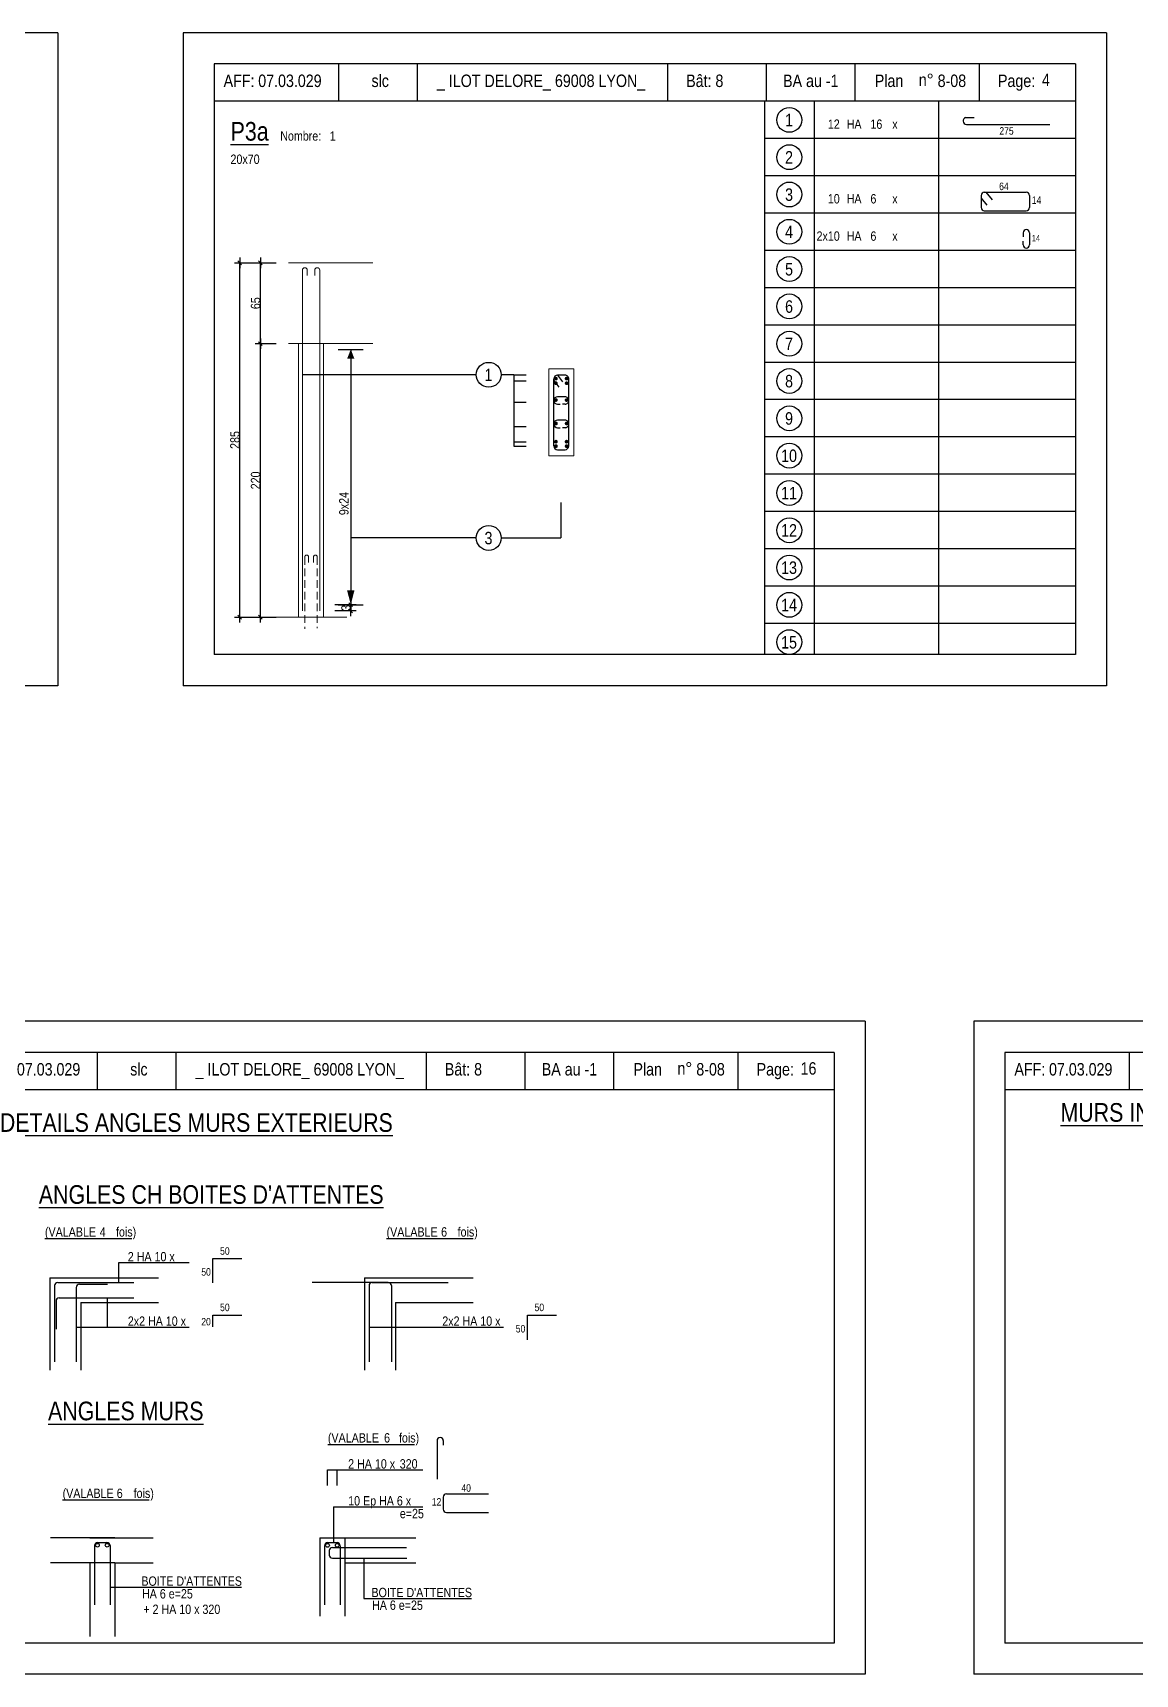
# Model space of a CAD drawing. Header units: metres. Extents: x -9927 to 45032, y -190416 to 12166.
# Drawn here: x 4246 to 6019, y -47614 to -44974 of the extents above; entities that cross this region are included whole.
import ezdxf
from ezdxf.enums import TextEntityAlignment as Align

# ---------------------------------------------------------------- set-up
doc = ezdxf.new("R2010")
doc.units = ezdxf.units.M
doc.header["$PDMODE"] = 65
doc.linetypes.add('CACHE2', pattern=[0.1875, 0.125, -0.0625])
for name, color, linetype in [('01_cote_gen', 4, 'Continuous'), ('01_fenetres', 171, 'Continuous'), ('01_linteaux', 3, 'Continuous'), ('01_sem', 42, 'Continuous'), ('01_texte', 230, 'Continuous'), ('AA_COTES', 2, 'Continuous')]:
    doc.layers.add(name, color=color, linetype=linetype)
doc.styles.add('STYLE2', font='ARIALN.TTF')
doc.dimstyles.new('JB25', dxfattribs={"dimscale": 0.1, "dimtxt": 150, "dimasz": 17, "dimexe": 0.1, "dimexo": 0.1, "dimgap": 0.09, "dimtad": 1, "dimdec": 1, "dimlfac": 0.5, "dimdsep": 46, "dimtxsty": 'STYLE2', "dimblk1": 'BOND_G', "dimblk2": 'BOND_D', "dimsah": 1, "dimcen": 1.5, "dimdle": 0.01, "dimse1": 1, "dimse2": 1, "dimclrd": 4, "dimclre": 2, "dimclrt": 5, "dimadec": 0, "dimazin": 0, "dimtfac": 2.333333, "dimtdec": 1, "dimtix": 1, "dimtmove": 2, "dimatfit": 3, "dimldrblk": 'BOND_G', "dimfxl": 1, "dimtolj": 1, "dimtzin": 0, "dimarcsym": 0})

# ---------------------------------------------------------------- blocks, each defined once
blk = doc.blocks.new('BOND_G')
at = {"layer": 'AA_COTES', "color": 0}
for p, q in [((5, 0), (-5, 0)), ((1.8, 1.8), (-1.8, -1.8)), ((0, -5), (0, 15))]:
    blk.add_line(p, q, dxfattribs=at)
blk = doc.blocks.new('BOND_D')
at = {"layer": 'AA_COTES', "color": 0}
for p, q in [((5, 0), (-5, 0)), ((-1.8, -1.8), (1.8, 1.8)), ((0, 5), (0, -15))]:
    blk.add_line(p, q, dxfattribs=at)
blk = doc.blocks.new('*D477')
at = {"layer": '01_cote_gen', "color": 4, "linetype": 'Continuous', "lineweight": -2, "transparency": 16777216}
blk.add_line((4578.8, -45912.1), (4578.8, -45345.5), dxfattribs=at)
at = {"layer": 'DEFPOINTS', "color": 0, "linetype": 'Continuous', "lineweight": 0, "transparency": 16777216}
for p in [(4578.8, -45343.8), (4713.4, -45343.8), (4673.4, -45913.8)]:
    blk.add_point(p, dxfattribs=at)
at = {"layer": '01_cote_gen', "color": 4, "linetype": 'Continuous', "lineweight": -2, "transparency": 16777216, "xscale": 1.7, "yscale": 1.7, "zscale": 1.7}
for name, p, rotation in [('BOND_D', (4578.8, -45343.8), 90), ('BOND_G', (4578.8, -45913.8), 270)]:
    blk.add_blockref(name, p, dxfattribs=dict(at, rotation=rotation))
at = {"layer": '01_cote_gen', "color": 5, "linetype": 'Continuous', "lineweight": 0, "transparency": 16777216, "insert": (4571.1, -45628.8), "char_height": 15, "attachment_point": 5, "rotation": 90, "style": 'STYLE2'}
blk.add_mtext('\\A1;285', dxfattribs=at)
blk = doc.blocks.new('*D478')
at = {"layer": '01_cote_gen', "color": 4, "linetype": 'Continuous', "lineweight": -2, "transparency": 16777216}
blk.add_line((4612, -45472.1), (4612, -45345.5), dxfattribs=at)
at = {"layer": 'DEFPOINTS', "color": 0, "linetype": 'Continuous', "lineweight": 0, "transparency": 16777216}
for p in [(4612, -45343.8), (4760.2, -45343.8), (4769.2, -45473.8)]:
    blk.add_point(p, dxfattribs=at)
at = {"layer": '01_cote_gen', "color": 4, "linetype": 'Continuous', "lineweight": -2, "transparency": 16777216, "xscale": 1.7, "yscale": 1.7, "zscale": 1.7}
for name, p, rotation in [('BOND_D', (4612, -45343.8), 90), ('BOND_G', (4612, -45473.8), 270)]:
    blk.add_blockref(name, p, dxfattribs=dict(at, rotation=rotation))
at = {"layer": '01_cote_gen', "color": 5, "linetype": 'Continuous', "lineweight": 0, "transparency": 16777216, "insert": (4604.3, -45408.8), "char_height": 15, "attachment_point": 5, "rotation": 90, "style": 'STYLE2'}
blk.add_mtext('\\A1;65', dxfattribs=at)
blk = doc.blocks.new('*D479')
at = {"layer": '01_cote_gen', "color": 4, "linetype": 'Continuous', "lineweight": -2, "transparency": 16777216}
blk.add_line((4612, -45912.1), (4612, -45475.5), dxfattribs=at)
at = {"layer": 'DEFPOINTS', "color": 0, "linetype": 'Continuous', "lineweight": 0, "transparency": 16777216}
for p in [(4612, -45473.8), (4620.5, -45473.8), (4630.1, -45913.8)]:
    blk.add_point(p, dxfattribs=at)
at = {"layer": '01_cote_gen', "color": 4, "linetype": 'Continuous', "lineweight": -2, "transparency": 16777216, "xscale": 1.7, "yscale": 1.7, "zscale": 1.7}
for name, p, rotation in [('BOND_D', (4612, -45473.8), 90), ('BOND_G', (4612, -45913.8), 270)]:
    blk.add_blockref(name, p, dxfattribs=dict(at, rotation=rotation))
at = {"layer": '01_cote_gen', "color": 5, "linetype": 'Continuous', "lineweight": 0, "transparency": 16777216, "insert": (4604.3, -45693.8), "char_height": 15, "attachment_point": 5, "rotation": 90, "style": 'STYLE2'}
blk.add_mtext('\\A1;220', dxfattribs=at)
blk = doc.blocks.new('*D480')
at = {"layer": '01_cote_gen', "color": 4, "linetype": 'Continuous', "lineweight": -2, "transparency": 16777216}
blk.add_line((4757.3, -45895.5), (4757.3, -45902.1), dxfattribs=at)
at = {"layer": 'DEFPOINTS', "color": 0, "linetype": 'Continuous', "lineweight": 0, "transparency": 16777216}
for p in [(4707.4, -45903.8), (4750.5, -45893.8), (4757.3, -45903.8)]:
    blk.add_point(p, dxfattribs=at)
at = {"layer": '01_cote_gen', "color": 4, "linetype": 'Continuous', "lineweight": -2, "transparency": 16777216, "xscale": 1.7, "yscale": 1.7, "zscale": 1.7}
for name, p, rotation in [('BOND_G', (4757.3, -45893.8), 90), ('BOND_D', (4757.3, -45903.8), 270)]:
    blk.add_blockref(name, p, dxfattribs=dict(at, rotation=rotation))
at = {"layer": '01_cote_gen', "color": 5, "linetype": 'Continuous', "lineweight": 0, "transparency": 16777216, "insert": (4749.7, -45898.8), "char_height": 15, "attachment_point": 5, "rotation": 90, "style": 'STYLE2'}
blk.add_mtext('\\A1;3', dxfattribs=at)

msp = doc.modelspace()

# ---------------------------------------------------------------- linework, layer by layer
at = {"layer": '01_cote_gen', "color": 2, "linetype": 'CACHE2', "lineweight": 0, "ltscale": 100}
for p, q in [((4683.45, -45816.82), (4683.45, -45932.39)), ((4689.45, -45816.82), (4689.45, -45825.79)), ((4697.45, -45816.82), (4697.45, -45825.79)), ((4703.45, -45816.82), (4703.45, -45931.53))]:
    msp.add_line(p, q, dxfattribs=at)
for centre in [(4686.45, -45816.82), (4700.45, -45816.82)]:
    msp.add_arc(centre, 3, 0, 180, dxfattribs=at)
at = {"layer": '01_fenetres', "ltscale": 30}
for p, q in [((4537.55, -45023.94), (4537.55, -45973.94)), ((4537.55, -45023.94), (4537.55, -45973.94)), ((4537.55, -45023.94), (4537.55, -45973.94)), ((5922.55, -45023.94), (4537.55, -45023.94)), ((4737.55, -45023.94), (4737.55, -45083.94)), ((4864.04, -45023.94), (4864.04, -45083.94)), ((5266.82, -45023.94), (5266.82, -45083.94)), ((5425.23, -45023.94), (5425.23, -45083.94)), ((5568.42, -45083.94), (5568.42, -45023.94)), ((5768.42, -45083.94), (5768.42, -45023.94)), ((5922.55, -45023.94), (5922.55, -45973.94)), ((5922.55, -45083.94), (4537.55, -45083.94)), ((5922.55, -45973.94), (4537.55, -45973.94)), ((5534.45, -46613.79), (4149.45, -46613.79)), ((4349.45, -46613.79), (4349.45, -46673.79)), ((4475.94, -46613.79), (4475.94, -46673.79)), ((4878.72, -46613.79), (4878.72, -46673.79)), ((5037.13, -46613.79), (5037.13, -46673.79)), ((5180.32, -46673.79), (5180.32, -46613.79)), ((5380.32, -46673.79), (5380.32, -46613.79)), ((5534.45, -46613.79), (5534.45, -47563.79)), ((5809.26, -46613.79), (5809.26, -47563.79)), ((5809.26, -46613.79), (5809.26, -47563.79)), ((5809.26, -46613.79), (5809.26, -47563.79)), ((7194.26, -46613.79), (5809.26, -46613.79)), ((6009.26, -46613.79), (6009.26, -46673.79)), ((5534.45, -46673.79), (4149.45, -46673.79)), ((7194.26, -46673.79), (5809.26, -46673.79)), ((5534.45, -47563.79), (4149.45, -47563.79)), ((7194.26, -47563.79), (5809.26, -47563.79))]:
    msp.add_line(p, q, dxfattribs=at)
at = {"layer": '01_linteaux', "linetype": 'Continuous'}
for p, q in [((5746.09, -45110.19), (5759.83, -45110.19)), ((5747.32, -45121.17), (5881.63, -45121.17)), ((5771, -45235.47), (5771, -45255.08)), ((5771, -45239.6), (5780.19, -45250.94)), ((5776, -45230.47), (5843.58, -45230.47)), ((5778.69, -45230.47), (5788.67, -45242.78)), ((5848.58, -45235.47), (5848.58, -45255.08)), ((5776, -45260.08), (5843.58, -45260.08)), ((5838.58, -45295.47), (5838.58, -45301.84)), ((5848.58, -45295.47), (5848.58, -45315.08)), ((5838.58, -45315.08), (5838.58, -45309.23)), ((4535.59, -46984.19), (4535.59, -46945.45)), ((4535.59, -46945.45), (4582.23, -46945.45)), ((4280.99, -46988.76), (4280.99, -47111.62)), ((4285.99, -46983.76), (4408.35, -46983.76)), ((4320.99, -46986.62), (4365.99, -46986.62)), ((4817.57, -46983.76), (4695.21, -46983.76)), ((4786.71, -46988.76), (4786.71, -47111.62)), ((4791.71, -46983.76), (4914.07, -46983.76)), ((4822.57, -46988.76), (4822.57, -47111.62)), ((4283.35, -47013.76), (4283.35, -47058.76)), ((4288.35, -47008.76), (4408.35, -47008.76)), ((4315.99, -46991.62), (4315.99, -47111.62)), ((4535.59, -47055), (4535.59, -47036.12)), ((4535.59, -47036.12), (4582.23, -47036.12)), ((5041.31, -47076.14), (5041.31, -47036.12)), ((5041.31, -47036.12), (5087.95, -47036.12)), ((4896.05, -47238.06), (4896.05, -47300.23)), ((4906.05, -47238.06), (4906.05, -47245.47)), ((4906.17, -47328.92), (4906.17, -47348.53)), ((4911.17, -47323.92), (4978.75, -47323.92)), ((4911.17, -47353.53), (4978.75, -47353.53)), ((4377.75, -47394.58), (4274.32, -47394.58)), ((4337.75, -47394.58), (4439.48, -47394.58)), ((4345.25, -47407.08), (4345.25, -47502.08)), ((4350.25, -47402.08), (4365.25, -47402.08)), ((4370.25, -47407.08), (4370.25, -47502.08)), ((4707.72, -47394.76), (4707.72, -47520.47)), ((4707.72, -47394.76), (4862.16, -47394.76)), ((4715.22, -47407.26), (4715.22, -47502.26)), ((4720.22, -47402.26), (4735.22, -47402.26)), ((4727.72, -47410.02), (4846.78, -47410.02)), ((4740.22, -47407.26), (4740.22, -47502.26)), ((4747.72, -47394.76), (4747.72, -47520.47)), ((4377.75, -47434.58), (4274.32, -47434.58)), ((4337.75, -47434.58), (4337.75, -47553.14)), ((4377.75, -47434.58), (4377.75, -47553.14)), ((4377.75, -47434.58), (4439.48, -47434.58)), ((4722.72, -47415.02), (4722.72, -47422.26)), ((4727.72, -47427.26), (4847.72, -47427.26)), ((4747.72, -47434.76), (4862.16, -47434.76))]:
    msp.add_line(p, q, dxfattribs=at)
for centre in [(4349.92, -47406.4), (4365.59, -47406.4), (4719.89, -47406.58), (4735.56, -47406.58)]:
    msp.add_circle(centre, 3, dxfattribs=at)
for centre, start, end in [((5747.2, -45115.07), 102.77382, 192.77382), ((5747.32, -45116.17), 180, 270), ((5776, -45235.47), 90, 180), ((5843.58, -45235.47), 0, 90), ((5776, -45255.08), 180, 270), ((5843.58, -45255.08), 270, 0), ((5843.58, -45295.47), 90, 180), ((5843.58, -45295.47), 0, 90), ((5843.58, -45315.08), 180, 270), ((5843.58, -45315.08), 270, 0), ((4285.99, -46988.76), 90, 180), ((4320.99, -46991.62), 90, 180), ((4791.71, -46988.76), 90, 180), ((4817.57, -46988.76), 0, 90), ((4288.35, -47013.76), 90, 180), ((4901.05, -47238.06), 90, 180), ((4901.05, -47238.06), 0, 90), ((4911.17, -47328.92), 90, 180), ((4911.17, -47348.53), 180, 270), ((4350.25, -47407.08), 90, 180), ((4365.25, -47407.08), 0, 90), ((4720.22, -47407.26), 90, 180), ((4727.72, -47415.02), 90, 180), ((4735.22, -47407.26), 0, 90), ((4727.72, -47422.26), 180, 270)]:
    msp.add_arc(centre, 5, start, end, dxfattribs=at)
at = {"layer": '01_sem', "color": 2, "lineweight": 0, "ltscale": 7}
for p, q in [((4673.45, -45343.82), (4657.01, -45343.82)), ((4792.63, -45343.82), (4673.45, -45343.82)), ((4679.45, -45355.82), (4679.45, -45903.82)), ((4687.45, -45355.82), (4687.45, -45364.22)), ((4699.45, -45355.82), (4699.45, -45364.22)), ((4707.45, -45355.82), (4707.45, -45903.82)), ((4673.45, -45473.82), (4657.01, -45473.82)), ((4673.45, -45473.82), (4673.45, -45913.82)), ((4792.63, -45473.82), (4673.45, -45473.82)), ((4713.45, -45473.82), (4713.45, -45913.82)), ((5075.86, -45654.4), (5075.86, -45514.39)), ((5115.86, -45514.39), (5075.86, -45514.39)), ((5075.86, -45654.4), (5075.86, -45514.39)), ((5115.86, -45514.39), (5075.86, -45514.39)), ((5115.86, -45654.4), (5115.86, -45514.39)), ((5075.86, -45654.4), (5115.86, -45654.4)), ((5075.86, -45654.4), (5115.86, -45654.4)), ((4751, -45913.82), (4617.72, -45913.82))]:
    msp.add_line(p, q, dxfattribs=at)
for centre in [(4683.45, -45355.82), (4703.45, -45355.82)]:
    msp.add_arc(centre, 4, 0, 180, dxfattribs=at)
at = {"layer": '01_texte', "ltscale": 30}
for p, q in [((4286.42, -44973.94), (2801.42, -44973.94)), ((4286.42, -44973.94), (4286.42, -46023.94)), ((4286.42, -44973.94), (4286.42, -46023.94)), ((5972.55, -44973.94), (4487.55, -44973.94)), ((4487.55, -44973.94), (4487.55, -46023.94)), ((5972.55, -44973.94), (5972.55, -46023.94)), ((5972.55, -44973.94), (5972.55, -46023.94)), ((5422.55, -45083.94), (5422.55, -45973.94)), ((5502.55, -45083.94), (5502.55, -45973.94)), ((5702.55, -45083.94), (5702.55, -45973.94)), ((5922.55, -45143.94), (5422.55, -45143.94)), ((5922.55, -45203.94), (5422.55, -45203.94)), ((5922.55, -45263.94), (5422.55, -45263.94)), ((5922.55, -45323.94), (5422.55, -45323.94)), ((5922.55, -45383.94), (5422.55, -45383.94)), ((5922.55, -45443.94), (5422.55, -45443.94)), ((4737.18, -45483.11), (4777.5, -45483.11)), ((4757.34, -45483.11), (4757.34, -45900.7)), ((5922.55, -45503.94), (5422.55, -45503.94)), ((5083.86, -45638.4), (5083.86, -45530.39)), ((5083.86, -45532.95), (5091.86, -45543.67)), ((5101.86, -45524.39), (5089.86, -45524.39)), ((5089.86, -45524.39), (5097.86, -45535.12)), ((5107.86, -45638.4), (5107.86, -45530.39)), ((5101.86, -45559.33), (5089.86, -45559.33)), ((5089.86, -45571.33), (5094.05, -45571.33)), ((5101.86, -45571.33), (5097.67, -45571.33)), ((5922.55, -45563.94), (5422.55, -45563.94)), ((5101.86, -45597.01), (5089.86, -45597.01)), ((5089.86, -45609.01), (5094.05, -45609.01)), ((5101.86, -45609.01), (5097.67, -45609.01)), ((5922.55, -45623.94), (5422.55, -45623.94)), ((5089.86, -45644.4), (5101.86, -45644.4)), ((5922.55, -45683.94), (5422.55, -45683.94)), ((5922.55, -45743.94), (5422.55, -45743.94)), ((5922.55, -45803.94), (5422.55, -45803.94)), ((5922.55, -45863.94), (5422.55, -45863.94)), ((4737.18, -45893.82), (4777.5, -45893.82)), ((5922.55, -45923.94), (5422.55, -45923.94)), ((4286.42, -46023.94), (2801.42, -46023.94)), ((5972.55, -46023.94), (4487.55, -46023.94)), ((5584.45, -46563.79), (4099.45, -46563.79)), ((5584.45, -46563.79), (5584.45, -47613.79)), ((5584.45, -46563.79), (5584.45, -47613.79)), ((5759.26, -46563.79), (5759.26, -47613.79)), ((7244.26, -46563.79), (5759.26, -46563.79)), ((5584.45, -47613.79), (4099.45, -47613.79)), ((7244.26, -47613.79), (5759.26, -47613.79))]:
    msp.add_line(p, q, dxfattribs=at)
at = {"layer": '01_texte'}
for p, q in [((4959.17, -45523.91), (4679.45, -45523.91)), ((5019.64, -45523.91), (4999.17, -45523.91)), ((5019.64, -45523.91), (5019.64, -45638.88)), ((5019.64, -45523.91), (5039.65, -45523.91)), ((5019.64, -45533.71), (5039.65, -45533.71)), ((5019.64, -45568.18), (5039.65, -45568.18)), ((5019.64, -45606.88), (5039.65, -45606.88)), ((5019.64, -45631.59), (5039.65, -45631.59)), ((5019.64, -45638.88), (5039.65, -45638.88)), ((5095.07, -45729.32), (5095.07, -45786.35)), ((4959.17, -45786.35), (4757.34, -45786.35)), ((4999.17, -45786.35), (5095.07, -45786.35)), ((4384.23, -46983.76), (4384.23, -46951.81)), ((4384.23, -46951.81), (4497.36, -46951.81)), ((4273.49, -46976.26), (4273.49, -47125.06)), ((4273.49, -46976.26), (4448.32, -46976.26)), ((4779.21, -46976.26), (4779.21, -47125.06)), ((4779.21, -46976.26), (4954.04, -46976.26)), ((4365.63, -47008.76), (4365.63, -47055.5)), ((4323.49, -47016.26), (4323.49, -47125.06)), ((4323.49, -47016.26), (4448.32, -47016.26)), ((4829.21, -47016.26), (4829.21, -47125.06)), ((4829.21, -47016.26), (4954.04, -47016.26)), ((4315.99, -47055.5), (4497.36, -47055.5)), ((4786.71, -47055.5), (5003.08, -47055.5)), ((4720.01, -47310.1), (4720.01, -47285.07)), ((4720.01, -47285.07), (4872.98, -47285.07)), ((4735.42, -47310.1), (4735.42, -47285.07)), ((4729.6, -47344.52), (4872.98, -47344.52)), ((4729.6, -47344.52), (4729.6, -47402.26)), ((4778.45, -47427.26), (4778.45, -47491.95)), ((4370.25, -47473.64), (4581.57, -47473.64)), ((4778.45, -47491.95), (4951.54, -47491.95))]:
    msp.add_line(p, q, dxfattribs=at)
at = {"layer": '01_texte', "ltscale": 30, "const_width": 3, "flags": 128}
for points in [[(5088.8, -45530.1, -1), (5085.8, -45530.1, -1)], [(5088.8, -45537.56, -1), (5085.8, -45537.56, -1)], [(5102.93, -45530.1, 1), (5105.93, -45530.1, 1)], [(5102.93, -45537.56, 1), (5105.93, -45537.56, 1)], [(5088.8, -45564.53, 1), (5085.8, -45564.53, 1)], [(5102.93, -45564.53, -1), (5105.93, -45564.53, -1)], [(5088.8, -45602.21, 1), (5085.8, -45602.21, 1)], [(5102.93, -45602.21, -1), (5105.93, -45602.21, -1)], [(5088.8, -45631.51, -1), (5085.8, -45631.51, -1)], [(5088.8, -45638.69, 1), (5085.8, -45638.69, 1)], [(5102.93, -45631.51, 1), (5105.93, -45631.51, 1)], [(5102.93, -45638.69, -1), (5105.93, -45638.69, -1)]]:
    msp.add_lwpolyline(points, format="xyb", close=True, dxfattribs=at)
at = {"layer": '01_texte'}
for centre in [(5462.55, -45113.94), (5462.55, -45173.94), (5462.55, -45233.94), (5462.55, -45293.94), (5462.55, -45353.94), (5462.55, -45413.94), (5462.55, -45473.94), (4979.17, -45523.91), (5462.55, -45533.94), (5462.55, -45593.94), (5462.55, -45653.94), (5462.55, -45713.94), (4979.17, -45786.35), (5462.55, -45773.94), (5462.55, -45833.94), (5462.55, -45893.94), (5462.55, -45953.94)]:
    msp.add_circle(centre, 20, dxfattribs=at)
at = {"layer": '01_texte', "ltscale": 30}
for centre, start, end in [((5089.86, -45530.39), 90.00091, 180), ((5101.86, -45530.39), 0, 90.00091), ((5089.86, -45565.33), 90.00091, 180), ((5101.86, -45565.33), 0, 90.00091), ((5089.86, -45565.33), 180, 269.99909), ((5101.86, -45565.34), 269.99909, 360), ((5089.86, -45603.01), 90.00091, 180), ((5089.86, -45603.01), 180, 269.99909), ((5101.86, -45603.01), 0, 90.00091), ((5101.86, -45603.01), 269.99909, 360), ((5089.86, -45638.4), 180, 270), ((5101.86, -45638.4), 270, 0)]:
    msp.add_arc(centre, 6, start, end, dxfattribs=at)
for points in [[(4757.34, -45483.11), (4751.44, -45498.18), (4757.34, -45498.18)], [(4757.34, -45483.11), (4763.24, -45498.18), (4757.34, -45498.18)], [(4757.34, -45893.82), (4751.44, -45870.75), (4757.34, -45870.75)], [(4757.34, -45893.82), (4763.24, -45870.75), (4757.34, -45870.75)]]:
    msp.add_solid(points, dxfattribs=at)

# ---------------------------------------------------------------- texts
at = {"layer": '01_texte', "style": 'STYLE2'}
for s, height, p in [('AFF:', 20, (4552.84, -45061.09)), ('07.03.029', 20, (4608.51, -45061.09)), ('slc', 20, (4790.68, -45061.09)), ('_ ILOT DELORE_ 69008 LYON_', 20, (4895.92, -45061.09)), ('Bât: 8', 20, (5296.67, -45061.09)), ('BA au -1', 20, (5452.55, -45061.09)), ('Plan', 20, (5600.06, -45061.09)), ('n%%D', 20, (5670.74, -45059.65)), ('8-08', 20, (5701.08, -45061.09)), ('Page:', 20, (5798.13, -45061.09)), ('4', 20, (5868.82, -45059.65)), ('HA', 15, (5554.84, -45128.34)), ('16', 15, (5593.01, -45128.34)), ('%%UP3a', 30, (4564.13, -45147.33)), ('Nombre:', 15, (4643.94, -45147.33)), ('1', 15, (4723.56, -45147.33)), ('275', 12, (5800.38, -45137.68)), ('20x70', 15, (4563.94, -45184.76)), ('64', 12, (5800.06, -45226.92)), ('HA', 15, (5554.84, -45248.34)), ('6', 15, (5593.01, -45248.34)), ('14', 12, (5852.57, -45249.12)), ('HA', 15, (5554.84, -45308.34)), ('6', 15, (5593.01, -45308.34)), ('14', 10, (5852.57, -45309.12)), ('07.03.029', 20, (4220.41, -46650.94)), ('slc', 20, (4402.58, -46650.94)), ('_ ILOT DELORE_ 69008 LYON_', 20, (4507.82, -46650.94)), ('Bât: 8', 20, (4908.57, -46650.94)), ('BA au -1', 20, (5064.45, -46650.94)), ('Plan', 20, (5211.96, -46650.94)), ('n%%D', 20, (5282.64, -46649.5)), ('8-08', 20, (5312.98, -46650.94)), ('Page:', 20, (5410.03, -46650.94)), ('16', 20, (5480.72, -46649.5)), ('AFF:', 20, (5824.55, -46650.94)), ('07.03.029', 20, (5880.22, -46650.94)), ('%%UMURS INTERIEURS', 30, (5898.65, -46725.31)), ("%%UANGLES CH BOITES D'ATTENTES", 30, (4255.65, -46857.3)), ('%%U(VALABLE            ', 15, (4265.54, -46910.01)), ('4', 15, (4353.7, -46910.01)), ('fois)', 15, (4379.79, -46910.01)), ('%%U(VALABLE            ', 15, (4814.9, -46910.01)), ('6', 15, (4902.6, -46910.01)), ('fois)', 15, (4929.15, -46910.01)), ('2 HA 10 x', 15, (4398.77, -46949.79)), ('50', 12, (4547.21, -46939.19)), ('50', 12, (4516.96, -46972.79)), ('2x2 HA 10 x', 15, (4398.77, -47053.47)), ('20', 12, (4516.96, -47052.84)), ('50', 12, (4547.21, -47029.86)), ('2x2 HA 10 x', 15, (4904.49, -47053.47)), ('50', 12, (5052.93, -47029.86)), ('50', 12, (5022.68, -47064.17)), ('%%UANGLES MURS', 30, (4270.49, -47205.44)), ('%%U(VALABLE            ', 15, (4720.56, -47241.2)), ('6', 15, (4810.85, -47241.2)), ('fois)', 15, (4834.81, -47241.2)), ('2 HA 10 x', 15, (4753.16, -47283.05)), ('320', 15, (4836.06, -47283.05)), ('%%U(VALABLE            ', 15, (4293.93, -47330.4)), ('6', 15, (4380.98, -47330.4)), ('fois)', 15, (4408.18, -47330.4)), ('10 Ep HA 6 x', 15, (4753.16, -47342.49)), ('12', 12, (4887.71, -47342.57)), ('40', 12, (4935.23, -47320.37)), ('e=25', 15, (4836.23, -47362.97))]:
    msp.add_text(s, height=height, dxfattribs=at).set_placement(p)
for s, p in [('1', (5462.14, -45114.16)), ('2', (5462.14, -45174.16)), ('3', (5462.14, -45234.16)), ('4', (5462.14, -45294.16)), ('5', (5462.14, -45354.16)), ('6', (5462.14, -45414.16)), ('7', (5462.14, -45474.16)), ('1', (4978.77, -45524.13)), ('8', (5462.14, -45534.16)), ('9', (5462.14, -45594.16)), ('10', (5462.14, -45654.16)), ('11', (5462.14, -45714.16)), ('12', (5462.14, -45774.16)), ('3', (4978.77, -45786.57)), ('13', (5462.14, -45834.16)), ('14', (5462.14, -45894.16)), ('15', (5462.14, -45954.16))]:
    msp.add_text(s, height=20, dxfattribs=at).set_placement(p, align=Align.MIDDLE_CENTER)
for s, p in [('12', (5543.64, -45128.34)), ('10', (5543.64, -45248.34)), ('2x10', (5543.64, -45308.34)), ("BOITE D'ATTENTES", (4582.34, -47471.61)), ('HA 6 e=25', (4503.28, -47492.01)), ("BOITE D'ATTENTES", (4952.31, -47489.93)), ('+ 2 HA 10 x 320', (4547.48, -47516.94)), ('HA 6 e=25', (4873.25, -47510.32))]:
    msp.add_text(s, height=15, dxfattribs=at).set_placement(p, align=Align.RIGHT)
for p in [(5632.42, -45128.34), (5632.42, -45248.34), (5632.42, -45308.34)]:
    msp.add_text('x', height=15, dxfattribs=at).set_placement(p, align=Align.CENTER)
msp.add_text('9x24', height=15, rotation=90, dxfattribs=at).set_placement((4753.73, -45749.68))
msp.add_text('%%UDETAILS ANGLES MURS EXTERIEURS', height=30, dxfattribs=at).set_placement((4508.94, -46726.55), align=Align.MIDDLE)

# ---------------------------------------------------------------- dimensions: what is measured, and where the dimension line sits
at = {"layer": '01_cote_gen', "linetype": 'Continuous', "lineweight": 0}
for base, p1, p2, picture, middle in [((4578.77, -45343.82), (4673.45, -45913.82), (4713.45, -45343.82), '*D477', (4571.11, -45628.82)), ((4611.95, -45343.82), (4769.23, -45473.82), (4760.17, -45343.82), '*D478', (4604.28, -45408.82)), ((4611.95, -45473.82), (4630.07, -45913.82), (4620.45, -45473.82), '*D479', (4604.28, -45693.82))]:
    dim = msp.add_linear_dim(base=base, p1=p1, p2=p2, angle=90, dimstyle='JB25', dxfattribs=at)
    dim.commit()
    dim.dimension.update_dxf_attribs({"geometry": picture, "text_midpoint": middle})
dim = msp.add_linear_dim(base=(4757.34, -45903.82), p1=(4750.51, -45893.82), p2=(4707.45, -45903.82), angle=90, text='3', dimstyle='JB25', dxfattribs=at)
dim.commit()
dim.dimension.update_dxf_attribs({"geometry": '*D480', "text_midpoint": (4749.67, -45898.82)})

doc.saveas('drawing.dxf')
